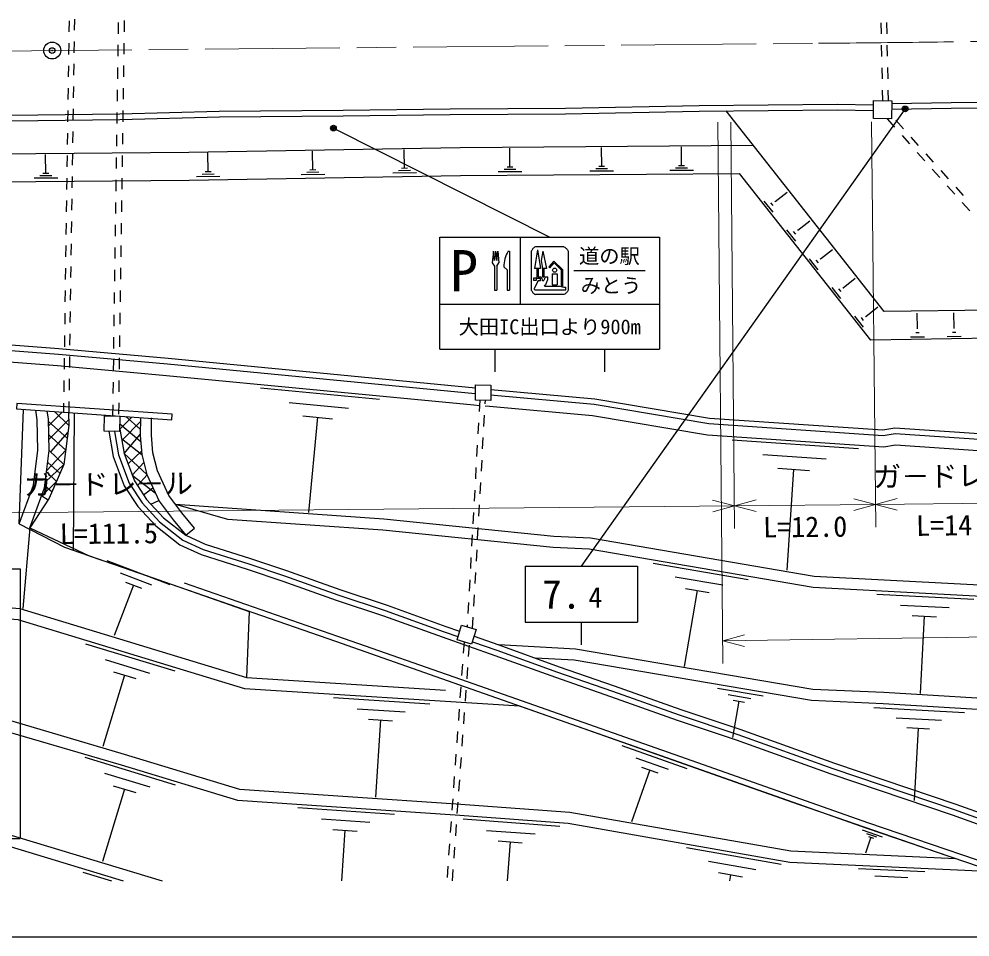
# Model space of a CAD drawing. Units: millimetres, scale not verified. Extents: x 40000 to 680000, y 20000 to 380000.
# Drawn here: x 375806 to 460338, y 205000 to 286619 of the extents above; entities that cross this region are included whole.
import ezdxf
from ezdxf.enums import TextEntityAlignment as Align

# ---------------------------------------------------------------- set-up
doc = ezdxf.new("R2010")
doc.units = ezdxf.units.MM
doc.header["$LTSCALE"] = 1000
doc.header["$PDMODE"] = 32
doc.header["$PDSIZE"] = 500
doc.linetypes.add('CHAIN', pattern=[18.5, 12, -1.5, 3.5, -1.5])
for name, color, linetype, lineweight in [('M-BGD', 7, 'Continuous', 25), ('M-BMK', 2, 'CHAIN', 13), ('M-BMK-SRVR', 3, 'Continuous', 25), ('M-STR-HTXT', 7, 'Continuous', 13), ('M-STR-STR1', 1, 'Continuous', 25), ('M-STR-STRC', 7, 'Continuous', 25), ('M-TTL-BAND', 7, 'Continuous', 25)]:
    doc.layers.add(name, color=color, linetype=linetype, lineweight=lineweight)
doc.styles.add('@ＭＳ ゴシック', font='')
doc.styles.add('ＭＳ ゴシック', font='')
doc.styles.get('@ＭＳ ゴシック').set_extended_font_data('@MS Gothic')
doc.styles.get('ＭＳ ゴシック').set_extended_font_data('MS Gothic')

msp = doc.modelspace()

# ---------------------------------------------------------------- linework, layer by layer
at = {"layer": 'M-BGD'}
for p, q in [((452410, 286290), (452433, 285290)), ((452910, 286303), (452933, 285303)), ((452455, 284291), (452478, 283291)), ((452955, 284304), (452977, 283304)), ((452500, 282291), (452522, 281291)), ((453000, 282304), (453022, 281304)), ((452545, 280292), (452565, 279370)), ((453044, 280305), (453066, 279363)), ((451749, 277760), (451772, 279382)), ((451772, 279382), (453394, 279358)), ((453394, 279358), (453371, 277736)), ((452714, 260616), (438653, 278443)), ((453371, 277736), (451749, 277760)), ((452973, 277742), (453641, 276998)), ((454429, 276868), (453761, 277612)), ((454308, 276253), (454976, 275509)), ((455765, 275379), (455097, 276123)), ((363619, 274566), (390900, 274778)), ((390900, 274778), (415006, 275206)), ((401922, 273194), (401892, 274873)), ((410071, 273338), (410041, 275018)), ((415006, 275206), (441057, 275396)), ((419449, 273459), (419437, 275139)), ((427599, 273518), (427587, 275198)), ((434699, 273569), (434687, 275249)), ((455644, 274765), (456312, 274021)), ((378188, 272896), (378174, 274579)), ((392613, 273028), (392583, 274708)), ((457101, 273891), (456433, 274635)), ((402184, 273198), (401659, 273189)), ((410599, 273138), (409549, 273119)), ((410333, 273343), (409808, 273334)), ((420502, 273046), (418402, 273031)), ((419976, 273252), (418926, 273245)), ((419712, 273461), (419187, 273457)), ((428652, 273105), (426552, 273090)), ((428125, 273312), (427075, 273304)), ((427861, 273520), (427336, 273516)), ((435752, 273157), (433652, 273142)), ((435225, 273363), (434175, 273356)), ((434961, 273571), (434436, 273568)), ((456980, 273276), (457648, 272532)), ((458436, 272402), (457769, 273146)), ((365455, 272071), (390932, 272278)), ((379243, 272483), (377139, 272466)), ((378715, 272689), (377663, 272681)), ((378451, 272898), (377925, 272893)), ((390932, 272278), (415037, 272707)), ((393670, 272627), (391571, 272590)), ((393142, 272828), (392092, 272809)), ((392875, 273033), (392351, 273024)), ((402979, 272792), (400879, 272755)), ((402450, 272993), (401401, 272974)), ((411128, 272937), (409028, 272900)), ((415037, 272707), (439851, 272887)), ((451535, 258073), (439851, 272887)), ((458316, 271788), (458984, 271044)), ((459772, 270914), (459104, 271658)), ((443033, 270387), (444093, 271223)), ((442831, 269432), (442057, 270413)), ((442836, 270032), (442642, 270277)), ((443057, 270356), (443009, 270417)), ((459652, 270299), (460320, 269555)), ((445046, 267835), (446106, 268671)), ((444844, 266880), (444070, 267861)), ((444848, 267480), (444655, 267725)), ((445070, 267804), (445022, 267866)), ((447059, 265283), (448119, 266119)), ((446857, 264328), (446083, 265310)), ((446861, 264928), (446667, 265174)), ((447083, 265253), (447034, 265314)), ((449071, 262731), (450131, 263567)), ((448869, 261776), (448095, 262758)), ((448874, 262377), (448680, 262622)), ((449095, 262701), (449047, 262762)), ((451084, 260180), (452144, 261016)), ((462773, 260738), (452714, 260616)), ((455665, 259090), (455645, 260455)), ((458924, 259136), (458904, 260499)), ((450882, 259224), (450108, 260206)), ((450886, 259825), (450693, 260070)), ((451108, 260149), (451060, 260210)), ((455828, 258714), (455513, 258710)), ((455704, 259091), (455625, 259089)), ((459087, 258761), (458772, 258757)), ((458964, 259137), (458885, 259136)), ((474091, 258403), (451535, 258073)), ((456306, 258343), (455046, 258325)), ((459564, 258391), (458306, 258372)), ((397271, 253831), (407838, 252814)), ((416377, 252731), (416397, 254094)), ((416397, 254094), (417759, 254074)), ((417759, 254074), (417740, 252712)), ((399811, 252520), (405094, 252011)), ((417740, 252712), (416377, 252731)), ((416758, 252726), (416702, 251728)), ((417240, 252396), (417258, 252719)), ((375820, 241744), (376213, 251905)), ((378436, 250437), (379638, 251666)), ((378967, 251713), (380245, 250464)), ((380714, 251591), (380628, 239395)), ((383382, 249967), (383402, 251329)), ((383402, 251329), (384764, 251310)), ((383690, 251382), (383689, 251325)), ((384189, 251348), (384189, 251318)), ((384764, 251310), (384745, 249948)), ((384761, 250139), (385829, 251233)), ((385314, 251269), (386579, 250145)), ((401030, 251336), (403672, 251082)), ((402351, 251209), (401537, 242756)), ((417129, 250399), (417185, 251398)), ((378425, 250821), (380100, 249342)), ((378468, 249223), (380223, 251018)), ((384754, 250629), (386620, 249041)), ((385019, 249228), (386589, 250795)), ((416647, 250729), (416591, 249731)), ((378456, 249661), (379964, 248288)), ((378619, 248130), (380170, 249886)), ((384745, 249948), (383382, 249967)), ((385147, 247995), (386572, 249670)), ((417018, 248402), (417074, 249401)), ((384910, 249313), (386725, 247889)), ((416536, 248732), (416480, 247734)), ((439211, 249199), (450418, 248439)), ((378278, 246491), (379964, 248288)), ((378493, 248250), (379798, 247004)), ((385147, 247995), (387165, 246115)), ((385499, 247057), (386698, 248189)), ((441937, 247888), (447540, 247508)), ((379798, 247004), (378153, 245474)), ((378363, 247181), (379453, 246211)), ((385868, 246072), (386901, 247180)), ((416907, 246405), (416962, 247404)), ((378261, 246358), (379146, 245508)), ((385868, 246072), (387904, 244505)), ((386332, 245147), (387201, 246080)), ((416424, 246735), (416369, 245737)), ((443262, 246672), (446064, 246483)), ((444663, 246578), (444055, 237612)), ((377826, 244236), (379146, 245508)), ((416795, 244408), (416851, 245407)), ((378112, 245144), (378743, 244584)), ((386882, 244311), (387710, 244928)), ((416313, 244738), (416257, 243740)), ((377826, 244236), (378393, 243860)), ((387530, 243490), (388224, 243809)), ((416202, 242741), (416146, 241743)), ((416684, 242412), (416740, 243410)), ((376756, 241392), (376139, 234194)), ((416573, 240415), (416629, 241413)), ((416091, 240745), (416035, 239746)), ((416462, 238418), (416517, 239416)), ((383609, 238460), (389208, 236326)), ((415979, 238748), (415924, 237749)), ((432165, 238229), (440616, 236781)), ((384796, 237366), (387595, 236300)), ((415868, 236751), (415813, 235752)), ((416351, 236421), (416406, 237419)), ((434133, 237022), (438359, 236298)), ((385982, 236273), (384275, 231794)), ((385282, 236540), (386682, 236006)), ((435045, 235996), (437157, 235634)), ((416239, 234424), (416295, 235422)), ((436101, 235815), (434942, 229054)), ((452054, 235493), (460674, 235031)), ((415757, 234754), (415701, 233755)), ((454163, 234516), (458473, 234284)), ((396275, 233954), (396021, 228074)), ((416128, 232427), (416184, 233425)), ((455194, 233596), (457349, 233480)), ((456272, 233538), (455902, 226643)), ((414739, 231435), (415147, 232735)), ((415147, 232735), (416447, 232327)), ((415646, 232757), (415636, 232582)), ((416447, 232327), (416039, 231027)), ((381708, 231079), (389645, 228659)), ((416039, 231027), (414739, 231435)), ((415364, 231239), (415292, 230242)), ((415772, 229948), (415844, 230946)), ((383450, 229680), (387418, 228470)), ((415220, 229244), (415148, 228247)), ((385192, 228282), (383256, 221932)), ((384200, 228584), (386184, 227979)), ((415628, 227953), (415700, 228951)), ((415076, 227249), (415004, 226252)), ((415484, 225959), (415556, 226956)), ((437899, 227131), (441952, 226442)), ((438843, 226554), (440870, 226209)), ((403762, 226283), (412337, 225742)), ((439788, 225976), (439236, 222733)), ((439281, 226062), (440294, 225890)), ((405852, 225290), (410139, 225019)), ((414932, 225255), (414860, 224257)), ((415341, 223964), (415412, 224961)), ((451796, 225410), (459854, 224967)), ((406869, 224365), (409013, 224229)), ((407941, 224297), (407508, 217437)), ((453766, 224493), (457795, 224272)), ((414788, 223260), (414717, 222262)), ((454729, 223632), (456744, 223521)), ((455736, 223577), (455382, 217130)), ((415197, 221969), (415269, 222966)), ((429397, 222017), (435157, 219988)), ((381649, 220976), (389700, 218534)), ((414645, 221265), (414573, 220268)), ((415053, 219974), (415125, 220972)), ((430634, 220934), (433514, 219919)), ((431871, 219851), (430249, 215242)), ((431151, 220104), (432591, 219597)), ((383418, 219561), (387443, 218340)), ((414501, 219270), (414429, 218273)), ((414909, 217979), (414981, 218977)), ((385186, 218145), (383232, 211705)), ((384180, 218451), (386192, 217840)), ((414357, 217275), (414285, 216278)), ((400590, 216503), (409197, 215919)), ((414765, 215984), (414837, 216982)), ((402683, 215496), (406987, 215204)), ((414213, 215281), (414141, 214283)), ((414621, 213990), (414693, 214987)), ((415287, 215501), (423891, 214865)), ((403701, 214563), (405852, 214417)), ((404777, 214490), (404472, 210000)), ((417374, 214481), (421677, 214164)), ((450764, 214533), (452540, 213919)), ((451529, 213871), (451038, 212451)), ((451147, 214202), (452035, 213895)), ((451307, 213948), (451751, 213794)), ((414069, 213286), (413997, 212288)), ((418386, 213541), (420538, 213383)), ((419462, 213462), (419206, 210000)), ((414477, 211995), (414549, 212992)), ((435125, 212968), (443565, 211488)), ((437087, 211754), (441307, 211014)), ((381473, 210774), (384036, 210000)), ((413925, 211291), (413854, 210293)), ((414334, 210000), (414406, 210997)), ((437994, 210725), (440104, 210355)), ((439049, 210540), (438955, 210000)), ((450430, 211081), (456312, 210812)), ((451873, 210426), (454814, 210291))]:
    msp.add_line(p, q, dxfattribs=at)
for points in [[(453391, 279103), (458651, 279207), (469784, 279252), (485259, 279413), (489411, 279481), (500160, 280115), (505396, 280467)], [(453401, 278603), (458657, 278707), (469788, 278752), (485266, 278913), (489429, 278981), (500192, 279616), (505430, 279968)], [(363322, 277997), (375041, 278079), (384762, 278187), (393609, 278420), (404628, 278502), (414138, 278635), (424379, 278696), (436272, 278921), (448534, 279034), (451767, 278988)], [(363326, 277497), (375045, 277579), (384771, 277687), (393617, 277920), (404634, 278002), (414142, 278135), (424385, 278196), (436279, 278421), (448533, 278534), (451760, 278488)], [(107561, 264464), (116909, 254570), (126435, 254126), (136578, 250966), (146402, 249758), (156532, 250558), (174462, 249192), (202141, 247290), (215398, 246410), (232522, 243815), (236355, 243134), (251600, 242217), (257452, 241801), (275861, 241727), (293383, 240331), (308519, 239323), (328624, 237828), (345287, 236803), (362700, 235346), (375877, 234216), (396021, 228074), (413714, 226957)], [(416345, 253300), (389009, 255933), (379309, 256801), (361941, 258126)], [(416393, 253798), (389056, 256431), (379350, 257299), (361948, 258627)], [(362415, 257087), (379226, 255804), (388917, 254937), (416249, 252305), (416732, 252254)], [(417754, 253689), (426984, 252860), (437175, 251141), (452600, 250096), (453650, 250267), (465571, 249460), (466979, 249224), (477319, 249911), (487587, 253354), (489289, 253727), (507282, 253020)], [(116449, 253590), (126260, 253133), (136366, 249985), (146380, 248753), (156533, 249555), (174390, 248195), (202073, 246292), (215290, 245415), (232360, 242828), (236238, 242139), (251535, 241219), (257415, 240802), (275819, 240727), (293310, 239334), (308449, 238325), (328556, 236830), (345214, 235805), (362615, 234349), (375686, 233229), (395841, 227083), (420296, 225540)], [(417709, 253191), (426920, 252364), (437116, 250643), (452624, 249593), (453673, 249764), (465513, 248962), (466955, 248722), (477416, 249417), (487721, 252871), (489334, 253225), (507431, 252513)], [(417230, 252217), (417620, 252195), (426792, 251372), (436999, 249649), (452671, 248587), (453721, 248758), (465397, 247968), (466905, 247716), (477612, 248427), (487988, 251906), (489423, 252221), (507392, 251514)], [(375820, 241744), (377107, 245163), (377492, 248291), (377421, 250992), (377297, 251830)], [(380199, 251627), (380245, 250464), (379798, 247004), (378493, 244012), (376756, 241392), (378085, 244923), (378494, 248243), (378419, 251079), (378318, 251758)], [(386595, 251179), (386571, 249584), (386725, 247889), (387165, 246115), (388255, 243741), (389503, 242088), (390629, 240718), (391402, 241353), (390289, 242707), (389118, 244257), (388113, 246446), (387714, 248056), (387572, 249622), (387594, 251165)], [(383777, 249961), (384179, 247729), (385161, 245108), (386358, 243288), (387962, 241542), (390105, 239858), (391990, 238996), (396074, 237705), (399254, 236645), (403995, 234939), (408191, 233543), (413421, 231674), (418108, 230023), (423500, 228087), (428386, 226389), (434319, 224271), (439546, 222528), (447979, 219500), (458756, 215857), (461732, 214796)], [(384286, 249954), (384663, 247862), (385610, 245336), (386754, 243597), (388303, 241910), (390367, 240288), (392170, 239463), (396229, 238181), (399417, 237117), (404159, 235411), (408354, 234016), (413588, 232145), (414825, 231709)], [(384761, 250139), (385147, 247995), (386059, 245564), (387149, 243905), (388644, 242278), (390629, 240718), (392350, 239931), (396383, 238657), (399581, 237590), (404322, 235884), (408517, 234489), (413755, 232616), (414975, 232186)], [(389703, 243482), (408222, 242188), (423352, 240643), (426604, 240501), (446496, 237093), (466293, 236032), (486826, 240543), (501788, 240135), (503391, 243280)], [(389703, 243482), (394346, 242155), (408137, 241192), (423279, 239645), (426498, 239505), (446385, 236097), (466375, 235026), (486921, 239540), (502392, 239118)], [(124531, 243149), (128492, 232982), (134652, 230633), (144501, 229753), (154927, 230648), (164880, 229851), (185297, 228448), (204620, 226962), (215074, 226335), (234821, 223133), (255451, 221959), (274654, 221809), (295819, 220193), (314937, 218719), (335344, 217146), (359098, 215531), (374528, 214230), (388532, 210000)], [(375820, 241744), (379850, 239666), (403942, 231288), (415470, 227236), (433856, 220776), (451158, 214665), (464900, 210000)], [(376756, 241392), (382052, 238900), (386449, 237371), (396275, 233954)], [(502392, 239118), (494948, 230213), (485647, 230504), (465345, 225968), (452678, 226739), (446363, 227011), (425271, 230596), (418443, 230965)], [(503159, 238477), (495404, 229199), (485742, 229501), (465425, 224961), (452626, 225740), (446257, 226015), (425160, 229601), (421726, 229786)], [(390498, 236492), (404107, 231760), (415636, 227707), (434022, 221247), (451322, 215137), (466455, 210000)], [(127673, 232328), (127721, 232206), (134425, 229649), (144499, 228749), (154930, 229644), (164806, 228853), (185224, 227451), (204552, 225964), (214963, 225339), (234713, 222137), (255418, 220959), (274612, 220810), (295743, 219196), (314860, 217722), (335271, 216149), (359022, 214534), (374339, 213242), (385073, 210000)], [(416261, 231734), (418443, 230965), (423833, 229030), (428718, 227332), (434646, 225216), (439873, 223473), (448308, 220444), (459084, 216802), (462068, 215738)], [(416111, 231256), (418275, 230494), (423666, 228559), (428552, 226860), (434482, 224743), (439710, 223000), (448144, 219972), (458920, 216330), (461900, 215267)], [(332498, 227347), (335954, 227195), (350325, 226033), (361350, 225352), (375246, 224176), (385165, 221269), (395419, 218157), (414661, 216851), (424756, 216105), (444428, 212657), (459042, 211988)], [(332441, 226348), (335891, 226197), (350254, 225035), (361277, 224355), (375061, 223188), (384879, 220310), (395238, 217167), (414590, 215853), (424632, 215111), (444318, 211661), (462451, 210831)], [(420296, 225540), (444458, 217031), (459042, 211988)]]:
    msp.add_lwpolyline(points, dxfattribs=at)
at = {"layer": 'M-BMK'}
msp.add_line((262844, 282718), (446872, 284458), dxfattribs=at)
msp.add_arc((409049, 4284279), 4000000, 270.54178, 271.05213, dxfattribs=at)
at = {"layer": 'M-BMK-SRVR'}
msp.add_circle((378758, 283814), 750, dxfattribs=at)
msp.add_point((378758, 283814), dxfattribs=at)
at = {"layer": 'M-STR-HTXT'}
for p, q in [((437921, 277437), (438376, 229319)), ((439069, 277447), (439419, 241328)), ((451576, 277491), (451959, 241450)), ((439399, 243328), (437463, 243828)), ((441326, 243864), (439399, 243328)), ((451937, 243449), (450001, 243948)), ((453863, 243991), (451937, 243449)), ((466585, 243631), (451937, 243449)), ((439399, 243328), (328149, 242276)), ((437472, 242792), (439399, 243328)), ((451937, 243449), (439399, 243328)), ((439399, 243328), (441336, 242829)), ((450011, 242913), (451937, 243449)), ((451937, 243449), (453876, 242956)), ((438357, 231319), (506613, 232399)), ((440281, 231867), (438357, 231319)), ((438357, 231319), (440297, 230832))]:
    msp.add_line(p, q, dxfattribs=at)
at = {"layer": 'M-STR-STR1'}
for p, q in [((380740, 285619), (380754, 286619)), ((380252, 286471), (380238, 285471)), ((384636, 285315), (384650, 286315)), ((385153, 286480), (385138, 285480)), ((380223, 284471), (380209, 283471)), ((380711, 283620), (380726, 284620)), ((384607, 283315), (384622, 284315)), ((385124, 284480), (385110, 283480)), ((380195, 282471), (380180, 281471)), ((380682, 281620), (380697, 282620)), ((385095, 282480), (385081, 281480)), ((384578, 281315), (384593, 282315)), ((380166, 280471), (380151, 279472)), ((380654, 279620), (380668, 280620)), ((384550, 279316), (384564, 280316)), ((385066, 280480), (385052, 279480)), ((380137, 278472), (380123, 277472)), ((380625, 277620), (380639, 278620)), ((384521, 277316), (384535, 278316)), ((385038, 278480), (385023, 277481)), ((380108, 276472), (380094, 275472)), ((380596, 275621), (380610, 276620)), ((385009, 276481), (384995, 275481)), ((384492, 275316), (384507, 276316)), ((380080, 274472), (380065, 273472)), ((380567, 273621), (380582, 274621)), ((384463, 273316), (384478, 274316)), ((384980, 274481), (384966, 273481)), ((380051, 272472), (380036, 271472)), ((380539, 271621), (380553, 272621)), ((384435, 271317), (384449, 272316)), ((384951, 272481), (384937, 271481)), ((380510, 269621), (380524, 270621)), ((380022, 270473), (380008, 269473)), ((384406, 269317), (384420, 270317)), ((384923, 270481), (384908, 269481)), ((379993, 268473), (379979, 267473)), ((380481, 267621), (380495, 268621)), ((384377, 267317), (384391, 268317)), ((384894, 268482), (384879, 267482)), ((379964, 266473), (379950, 265473)), ((380452, 265622), (380467, 266621)), ((384348, 265317), (384363, 266317)), ((384865, 266482), (384851, 265482)), ((380423, 263622), (380438, 264622)), ((379936, 264473), (379921, 263473)), ((384319, 263317), (384334, 264317)), ((384836, 264482), (384822, 263482)), ((379907, 262473), (379892, 261473)), ((380395, 261622), (380409, 262622)), ((384291, 261318), (384305, 262317)), ((384807, 262482), (384793, 261482)), ((379878, 260474), (379864, 259474)), ((380366, 259622), (380380, 260622)), ((384779, 260482), (384764, 259482)), ((384262, 259318), (384276, 260318)), ((379849, 258474), (379835, 257474)), ((380337, 257622), (380351, 258622)), ((384233, 257318), (384248, 258318)), ((384750, 258483), (384736, 257483)), ((379821, 256474), (379806, 255474)), ((380308, 255623), (380323, 256622)), ((384204, 255318), (384219, 256318)), ((384721, 256483), (384707, 255483)), ((379792, 254474), (379777, 253474)), ((380280, 253623), (380294, 254623)), ((384692, 254483), (384678, 253483)), ((384176, 253318), (384190, 254318)), ((379763, 252474), (379751, 251658)), ((380251, 251623), (380265, 252623)), ((384147, 251319), (384161, 252318)), ((384664, 252483), (384649, 251483))]:
    msp.add_line(p, q, dxfattribs=at)
msp.add_lwpolyline([(389428, 251482), (375622, 252448), (375587, 251949), (389393, 250984)], close=True, dxfattribs=at)
at = {"layer": 'M-STR-STRC'}
for p, q in [((454482, 278504), (425788, 237984)), ((403891, 276853), (422977, 267237)), ((413227, 257260), (413227, 267237)), ((413227, 267237), (432727, 267237)), ((420368, 267237), (420368, 261251)), ((432727, 267237), (432727, 257260)), ((424244, 266370), (421710, 266370)), ((417970, 265967), (417870, 264949)), ((418070, 265149), (417970, 265967)), ((418170, 265967), (418070, 265149)), ((418170, 265967), (418270, 265149)), ((418270, 265149), (418370, 265967)), ((418370, 265967), (418470, 264949)), ((419292, 265967), (419392, 265967)), ((419392, 265967), (419392, 262520)), ((421345, 265967), (421345, 262520)), ((421894, 266098), (421617, 264431)), ((421894, 266098), (422162, 264431)), ((422367, 265989), (422225, 265143)), ((422367, 265989), (422689, 264431)), ((424610, 265967), (424610, 262520)), ((417870, 264949), (418070, 264649)), ((418070, 264649), (418070, 262520)), ((418270, 264649), (418470, 264949)), ((418270, 264649), (418270, 262520)), ((418892, 264589), (419192, 264330)), ((422225, 265143), (422327, 264431)), ((422914, 264576), (423355, 265090)), ((422997, 264506), (423363, 264933)), ((423355, 265090), (424120, 264362)), ((423363, 264933), (424011, 264315)), ((419192, 264330), (419192, 262520)), ((422162, 264431), (421617, 264431)), ((421834, 264431), (421834, 263587)), ((421943, 264431), (421943, 263696)), ((422689, 264431), (422327, 264431)), ((422335, 264431), (422335, 263696)), ((422444, 264431), (422444, 263696)), ((422914, 264576), (422997, 264506)), ((423195, 263964), (423195, 262985)), ((423195, 263964), (423630, 263964)), ((423630, 263964), (423630, 262985)), ((424011, 264315), (424011, 262840)), ((424120, 264362), (424120, 262814)), ((431459, 264244), (425110, 264244)), ((421780, 263587), (421536, 263587)), ((421536, 263587), (421536, 263369)), ((421780, 263369), (421536, 263369)), ((421922, 263320), (421616, 262688)), ((421780, 263587), (421780, 263369)), ((421834, 263587), (422126, 263587)), ((421943, 263696), (422184, 263696)), ((422129, 263338), (421943, 263338)), ((422161, 263384), (422161, 263556)), ((422335, 263696), (422444, 263696)), ((422535, 263694), (422819, 263694)), ((423195, 262985), (423630, 262985)), ((418070, 262520), (418270, 262520)), ((419192, 262520), (419392, 262520)), ((421651, 262549), (424418, 262549)), ((424244, 262118), (421710, 262118)), ((422523, 262876), (423865, 262876)), ((423865, 262876), (424240, 262784)), ((424240, 262784), (424418, 262784)), ((424418, 262549), (424418, 262784)), ((413227, 261251), (432727, 261251)), ((413227, 257260), (432727, 257260)), ((418102, 257260), (418102, 255260)), ((427852, 257260), (427852, 255260)), ((360901, 237744), (375901, 237744)), ((375901, 237744), (375901, 213744)), ((420788, 237984), (430788, 237984)), ((420788, 237984), (420788, 232984)), ((430788, 237984), (430788, 232984)), ((420788, 232984), (430788, 232984)), ((425788, 232984), (425788, 230984)), ((360901, 213744), (375901, 213744))]:
    msp.add_line(p, q, dxfattribs=at)
for centre, radius in [((454569, 278626), 150), ((454569, 278626), 120), ((454569, 278626), 90), ((454569, 278626), 60), ((454569, 278626), 30), ((403757, 276920), 150), ((403757, 276920), 120), ((403757, 276920), 90), ((403757, 276920), 60), ((403757, 276920), 30), ((423425, 264288), 186)]:
    msp.add_circle(centre, radius, dxfattribs=at)
msp.add_arc((421519, 264574), 2627, 147.96225, 179.68386, dxfattribs=at)
for points, knots in [([(421710, 266370), (421605, 266311), (421560, 266285), (421487, 266205), (421414, 266125), (421393, 266078), (421345, 265967)], [0, 0, 0, 0, 1, 1, 1, 2, 2, 2, 2]), ([(424244, 266370), (424349, 266311), (424394, 266285), (424467, 266205), (424540, 266125), (424561, 266078), (424610, 265967)], [0, 0, 0, 0, 1, 1, 1, 2, 2, 2, 2]), ([(421922, 263320), (421925, 263327), (421926, 263331), (421932, 263335), (421936, 263337), (421939, 263338), (421943, 263338)], [0, 0, 0, 0, 1, 1, 1, 2, 2, 2, 2]), ([(422126, 263587), (422136, 263586), (422143, 263586), (422150, 263579), (422158, 263573), (422159, 263566), (422161, 263556)], [0, 0, 0, 0, 1, 1, 1, 2, 2, 2, 2]), ([(422161, 263384), (422158, 263371), (422157, 263364), (422149, 263354), (422143, 263346), (422138, 263344), (422129, 263338)], [0, 0, 0, 0, 1, 1, 1, 2, 2, 2, 2]), ([(422184, 263696), (422198, 263690), (422206, 263688), (422215, 263676), (422221, 263669), (422222, 263664), (422226, 263655), (422265, 263569), (422268, 263513), (422317, 263432), (422342, 263391), (422352, 263375), (422387, 263331)], [0, 0, 0, 0, 1, 1, 1, 2, 2, 2, 3, 3, 3, 4, 4, 4, 4]), ([(422535, 263694), (422531, 263582), (422539, 263520), (422481, 263434), (422451, 263388), (422433, 263367), (422387, 263331)], [0, 0, 0, 0, 1, 1, 1, 2, 2, 2, 2]), ([(422523, 262876), (422613, 263002), (422645, 263045), (422701, 263165), (422752, 263274), (422781, 263337), (422802, 263456), (422818, 263548), (422820, 263586), (422819, 263694)], [0, 0, 0, 0, 1, 1, 1, 2, 2, 2, 3, 3, 3, 3]), ([(421345, 262520), (421393, 262410), (421414, 262363), (421487, 262282), (421560, 262202), (421605, 262177), (421710, 262118)], [0, 0, 0, 0, 1, 1, 1, 2, 2, 2, 2]), ([(421616, 262688), (421603, 262659), (421593, 262637), (421603, 262605), (421612, 262578), (421628, 262566), (421651, 262549)], [0, 0, 0, 0, 1, 1, 1, 2, 2, 2, 2]), ([(424610, 262520), (424561, 262410), (424540, 262363), (424467, 262282), (424394, 262202), (424349, 262177), (424244, 262118)], [0, 0, 0, 0, 1, 1, 1, 2, 2, 2, 2])]:
    msp.add_open_spline(points, degree=3, knots=knots, dxfattribs=at)
for p in [(454569, 278626), (403757, 276920)]:
    msp.add_point(p, dxfattribs=at)
at = {"layer": 'M-TTL-BAND'}
msp.add_line((40000, 205000), (579000, 205000), dxfattribs=at)

# ---------------------------------------------------------------- texts
at = {"layer": 'M-STR-HTXT', "style": 'ＭＳ ゴシック'}
for rotation, p in [(0.712, (459249, 244540)), (0.542, (383765, 243802))]:
    msp.add_text('ガ－ドレ－ル', height=1833, rotation=rotation, dxfattribs=at).set_placement(p, align=Align.BOTTOM_CENTER)
at = {"layer": 'M-STR-HTXT', "style": '@ＭＳ ゴシック'}
for s, rotation, p in [('L=111.5', 0.542, (383783, 241802)), ('L=12.0', 0.554, (445678, 242389)), ('L=14.5', 0.712, (459274, 242540))]:
    msp.add_text(s, height=1833, rotation=rotation, dxfattribs=at).set_placement(p, align=Align.TOP_CENTER)
at = {"layer": 'M-STR-STRC', "style": 'ＭＳ ゴシック'}
for s, height, p in [('道の駅', 1320, (428284, 265546)), ('P', 3666, (415364, 264244)), ('みとう', 1320, (428431, 262926)), ('大田IC出口より900m', 1320, (422977, 259255))]:
    msp.add_text(s, height=height, dxfattribs=at).set_placement(p, align=Align.MIDDLE_CENTER)
msp.add_text('7.', height=2566, dxfattribs=at).set_placement((425788, 235484), align=Align.MIDDLE_RIGHT)
msp.add_text('4', height=1833, dxfattribs=at).set_placement((427038, 233734), align=Align.BOTTOM_CENTER)

doc.saveas('drawing.dxf')
